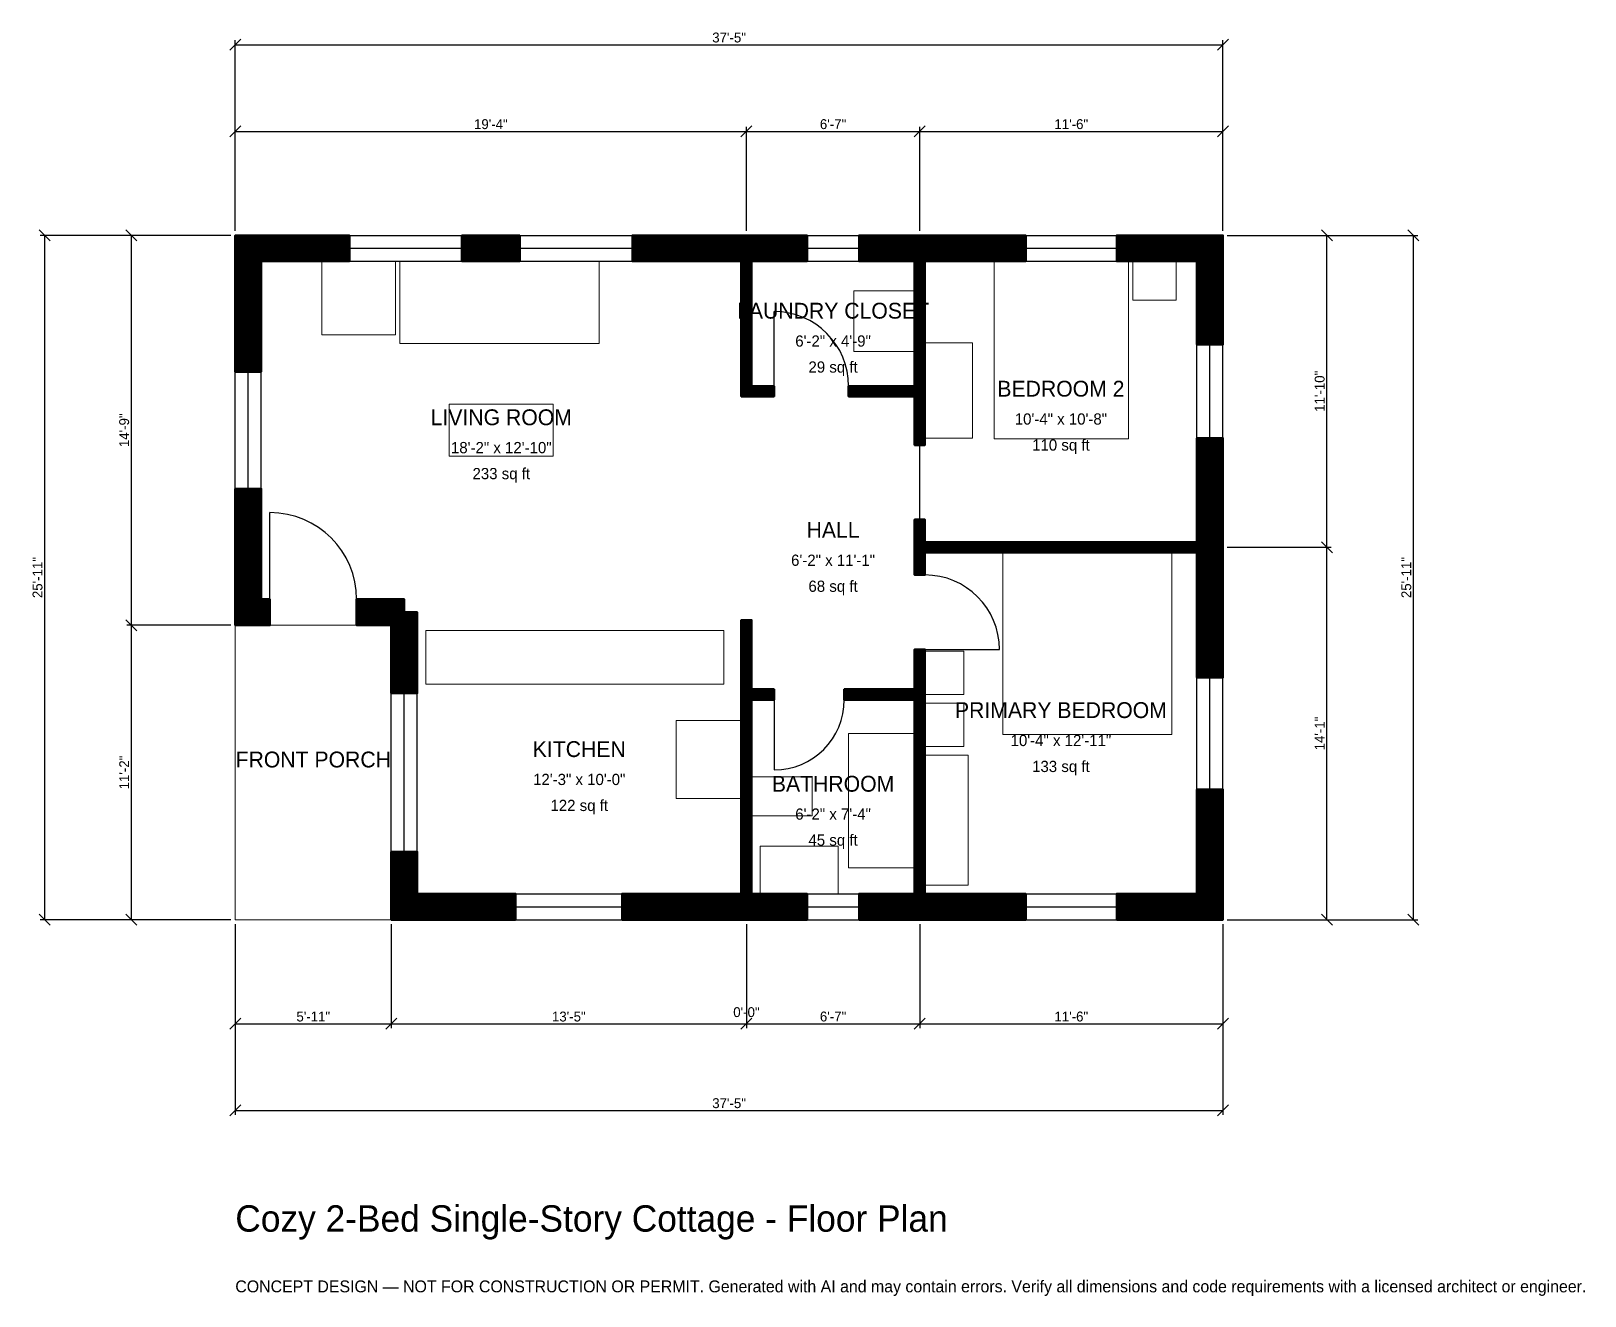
# Model space of a CAD drawing. Header units: inches. Extents: x -93 to 613, y -171 to 404.
import ezdxf
from ezdxf.enums import TextEntityAlignment as Align

# ---------------------------------------------------------------- set-up
doc = ezdxf.new("R2010")
doc.units = ezdxf.units.IN
doc.header["$MEASUREMENT"] = 0
doc.linetypes.add('DASHED', pattern=[0.6, 0.5, -0.1])
for name, color, linetype, lineweight in [('A-ANNO-DIMS', 1, 'Continuous', 13), ('A-ANNO-TEXT', 7, 'Continuous', 18), ('A-AREA-IDEN', 7, 'Continuous', 18), ('A-DOOR', 2, 'Continuous', 25), ('A-FLOR-FIXT', 9, 'Continuous', 13), ('A-FURN', 9, 'Continuous', 13), ('A-GLAZ', 4, 'Continuous', 25), ('A-SITE-PAVE', 8, 'Continuous', 13), ('A-WALL', 7, 'Continuous', 50), ('A-WALL-PATT', 8, 'Continuous', 13)]:
    doc.layers.add(name, color=color, linetype=linetype, lineweight=lineweight)
doc.dimstyles.new('PLAN', dxfattribs={"dimtxt": 4.5, "dimasz": 3, "dimexe": 2, "dimexo": 2, "dimgap": 1, "dimtad": 1, "dimdec": 0, "dimlunit": 4, "dimtsz": 2.5, "dimcen": 2.5, "dimclrd": 1, "dimclre": 1, "dimazin": 3, "dimtfac": 1, "dimtmove": 0, "dimatfit": 3})

msp = doc.modelspace()

# ---------------------------------------------------------------- hatches: boundary and pattern name
at = {"layer": 'A-WALL-PATT'}
h = msp.add_hatch(dxfattribs=at)
h.set_pattern_fill('ANSI31', color=8, scale=0.8)
h.paths.add_polyline_path([(308.6614, 0), (308.6614, 0), (305.1181, 0), (283.4646, 0), (283.4646, 11.811), (305.1181, 11.811), (308.6614, 11.811), (308.6614, 100), (276.7717, 100), (276.7717, 104.7244), (308.6614, 104.7244), (308.6614, 122.8346), (313.3858, 122.8346), (313.3858, 104.7244), (313.3858, 100), (313.3858, 11.811), (316.9291, 11.811), (359.252, 11.811), (359.252, 0), (316.9291, 0), (313.3858, 0), (313.3858, 0), (308.6614, 0)])
h.paths.add_polyline_path([(238.189, 0), (234.6457, 0), (234.6457, 0), (229.9213, 0), (229.9213, 0), (226.378, 0), (175.7874, 0), (175.7874, 11.811), (226.378, 11.811), (229.9213, 11.811), (229.9213, 100), (229.9213, 104.7244), (229.9213, 136.2205), (234.6457, 136.2205), (234.6457, 104.7244), (244.8819, 104.7244), (244.8819, 100), (234.6457, 100), (234.6457, 11.811), (238.189, 11.811), (259.8425, 11.811), (259.8425, 0), (238.189, 0)])
h.paths.add_polyline_path([(82.6772, 0), (82.6772, 0), (70.8661, 0), (70.8661, 0), (70.8661, 0), (70.8661, 11.811), (70.8661, 11.811), (70.8661, 30.9055), (82.6772, 30.9055), (82.6772, 11.811), (127.3622, 11.811), (127.3622, 0), (82.6772, 0)])
h.paths.add_polyline_path([(70.8661, 133.8583), (55.1181, 133.8583), (55.1181, 145.6693), (76.7717, 145.6693), (76.7717, 139.7638), (82.6772, 139.7638), (82.6772, 102.9528), (70.8661, 102.9528), (70.8661, 133.8583)])
h.paths.add_polyline_path([(11.811, 133.8583), (11.811, 133.8582), (0, 133.8582), (0, 133.8583), (0, 133.8583), (0, 145.6693), (0, 145.6693), (0, 195.8661), (11.811, 195.8661), (11.811, 145.6693), (15.748, 145.6693), (15.748, 133.8583), (11.811, 133.8583)])
h.paths.add_polyline_path([(0, 299.2126), (0, 299.2126), (0, 311.0236), (0, 311.0236), (0, 311.0237), (11.811, 311.0237), (11.811, 311.0236), (51.8373, 311.0236), (51.8373, 299.2126), (11.811, 299.2126), (11.811, 249.0157), (0, 249.0157), (0, 299.2126)])
h.paths.add_polyline_path([(129.2651, 311.0236), (129.2651, 299.2126), (103.0184, 299.2126), (103.0184, 311.0236), (129.2651, 311.0236)])
h.paths.add_polyline_path([(229.9213, 311.0236), (229.9213, 311.0237), (234.6457, 311.0237), (234.6457, 311.0236), (238.189, 311.0236), (238.189, 311.0236), (259.8425, 311.0236), (259.8425, 299.2126), (234.6457, 299.2126), (234.6457, 242.5197), (244.8819, 242.5197), (244.8819, 237.7953), (234.6457, 237.7953), (229.9213, 237.7953), (229.9213, 242.5197), (229.9213, 299.2126), (226.378, 299.2126), (226.378, 299.2126), (180.4462, 299.2126), (180.4462, 311.0236), (229.9213, 311.0236)])
h.paths.add_polyline_path([(305.1181, 311.0236), (305.1181, 311.0236), (308.6614, 311.0236), (308.6614, 311.0237), (313.3858, 311.0237), (313.3858, 311.0236), (359.252, 311.0236), (359.252, 299.2126), (316.9291, 299.2126), (316.9291, 299.2126), (313.3858, 299.2126), (313.3858, 242.5197), (313.3858, 237.7953), (313.3858, 215.748), (308.6614, 215.748), (308.6614, 237.7953), (278.7402, 237.7953), (278.7402, 242.5197), (308.6614, 242.5197), (308.6614, 299.2126), (283.4646, 299.2126), (283.4646, 311.0236), (305.1181, 311.0236)])
h.paths.add_polyline_path([(437.0079, 311.0236), (437.0079, 311.0237), (448.8189, 311.0237), (448.8189, 311.0236), (448.8189, 311.0236), (448.8189, 299.2126), (448.8189, 299.2126), (448.8189, 261.4173), (437.0079, 261.4173), (437.0079, 299.2126), (400.5906, 299.2126), (400.5906, 311.0236), (437.0079, 311.0236)])
h.paths.add_polyline_path([(448.8189, 175.1969), (448.8189, 171.6535), (448.8189, 171.6535), (448.8189, 166.9291), (448.8189, 166.9291), (448.8189, 163.3858), (448.8189, 110.0394), (437.0079, 110.0394), (437.0079, 163.3858), (437.0079, 166.9291), (313.3858, 166.9291), (313.3858, 156.6929), (308.6614, 156.6929), (308.6614, 166.9291), (308.6614, 171.6535), (308.6614, 181.8898), (313.3858, 181.8898), (313.3858, 171.6535), (437.0079, 171.6535), (437.0079, 175.1969), (437.0079, 218.8976), (448.8189, 218.8976), (448.8189, 175.1969)])
h.paths.add_polyline_path([(448.8189, 11.811), (448.8189, 11.811), (448.8189, 0), (448.8189, 0), (448.8189, 0), (437.0079, 0), (437.0079, 0), (400.5906, 0), (400.5906, 11.811), (437.0079, 11.811), (437.0079, 59.252), (448.8189, 59.252), (448.8189, 11.811)])

# ---------------------------------------------------------------- linework, layer by layer
at = {"layer": 'A-DOOR'}
for p, q in [((244.8819, 242.5197), (244.8819, 276.378)), ((311.0236, 181.8898), (311.0236, 215.748)), ((15.748, 145.6693), (15.748, 185.0394)), ((313.3858, 122.8346), (347.2441, 122.8346)), ((244.8819, 100), (244.8819, 68.1102))]:
    msp.add_line(p, q, dxfattribs=at)
for centre, radius, start, end in [((244.8819, 242.5197), 33.8583, 0, 90), ((15.748, 145.6693), 39.3701, 0, 90), ((313.3858, 122.8346), 33.8583, 0, 90), ((244.8819, 100), 31.8898, 270, 360)]:
    msp.add_arc(centre, radius, start, end, dxfattribs=at)
at = {"layer": 'A-FLOR-FIXT'}
for points in [[(86.6142, 107.0866), (222.0472, 107.0866), (222.0472, 131.4961), (86.6142, 131.4961)], [(278.7402, 23.622), (308.6614, 23.622), (308.6614, 84.6457), (278.7402, 84.6457)], [(234.6457, 47.2441), (262.2047, 47.2441), (262.2047, 64.9606), (234.6457, 64.9606)], [(238.5827, 11.811), (274.0157, 11.811), (274.0157, 33.4646), (238.5827, 33.4646)]]:
    msp.add_lwpolyline(points, close=True, dxfattribs=at)
at = {"layer": 'A-FURN'}
for points in [[(39.3701, 265.748), (72.8346, 265.748), (72.8346, 299.2126), (39.3701, 299.2126)], [(74.8031, 261.811), (165.3543, 261.811), (165.3543, 299.2126), (74.8031, 299.2126)], [(344.8819, 218.5039), (405.9055, 218.5039), (405.9055, 299.2126), (344.8819, 299.2126)], [(407.874, 281.4961), (427.5591, 281.4961), (427.5591, 299.2126), (407.874, 299.2126)], [(281.1024, 258.2677), (308.6614, 258.2677), (308.6614, 285.8268), (281.1024, 285.8268)], [(313.3858, 218.8976), (335.0394, 218.8976), (335.0394, 262.2047), (313.3858, 262.2047)], [(97.2441, 210.6299), (144.4882, 210.6299), (144.4882, 234.252), (97.2441, 234.252)], [(348.8189, 84.252), (425.5906, 84.252), (425.5906, 166.9291), (348.8189, 166.9291)], [(313.3858, 102.3622), (331.1024, 102.3622), (331.1024, 122.0472), (313.3858, 122.0472)], [(313.3858, 78.7402), (331.1024, 78.7402), (331.1024, 98.4252), (313.3858, 98.4252)], [(200.3937, 55.1181), (229.9213, 55.1181), (229.9213, 90.5512), (200.3937, 90.5512)], [(313.3858, 15.748), (333.0709, 15.748), (333.0709, 74.8031), (313.3858, 74.8031)]]:
    msp.add_lwpolyline(points, close=True, dxfattribs=at)
at = {"layer": 'A-GLAZ'}
for p, q in [((51.8373, 311.0236), (103.0184, 311.0236)), ((129.2651, 311.0236), (180.4462, 311.0236)), ((259.8425, 311.0236), (283.4646, 311.0236)), ((359.252, 311.0236), (400.5906, 311.0236)), ((51.8373, 305.1181), (103.0184, 305.1181)), ((129.2651, 305.1181), (180.4462, 305.1181)), ((259.8425, 305.1181), (283.4646, 305.1181)), ((359.252, 305.1181), (400.5906, 305.1181)), ((51.8373, 299.2126), (103.0184, 299.2126)), ((129.2651, 299.2126), (180.4462, 299.2126)), ((259.8425, 299.2126), (283.4646, 299.2126)), ((359.252, 299.2126), (400.5906, 299.2126)), ((437.0079, 218.8976), (437.0079, 261.4173)), ((442.9134, 218.8976), (442.9134, 261.4173)), ((448.8189, 218.8976), (448.8189, 261.4173)), ((0, 195.8661), (0, 249.0157)), ((5.9055, 195.8661), (5.9055, 249.0157)), ((11.811, 195.8661), (11.811, 249.0157)), ((437.0079, 59.252), (437.0079, 110.0394)), ((442.9134, 59.252), (442.9134, 110.0394)), ((448.8189, 59.252), (448.8189, 110.0394)), ((70.8661, 30.9055), (70.8661, 102.9528)), ((76.7717, 30.9055), (76.7717, 102.9528)), ((82.6772, 30.9055), (82.6772, 102.9528)), ((127.3622, 11.811), (175.7874, 11.811)), ((259.8425, 11.811), (283.4646, 11.811)), ((359.252, 11.811), (400.5906, 11.811)), ((127.3622, 5.9055), (175.7874, 5.9055)), ((127.3622, 0), (175.7874, 0)), ((259.8425, 5.9055), (283.4646, 5.9055)), ((259.8425, 0), (283.4646, 0)), ((359.252, 5.9055), (400.5906, 5.9055)), ((359.252, 0), (400.5906, 0))]:
    msp.add_line(p, q, dxfattribs=at)
at = {"layer": 'A-SITE-PAVE', "linetype": 'DASHED'}
msp.add_lwpolyline([(0, 0), (70.8661, 0), (70.8661, 133.8583), (0, 133.8583)], close=True, dxfattribs=at)
at = {"layer": 'A-WALL'}
for points in [[(0, 299.2126), (0, 299.2126), (0, 311.0236), (0, 311.0236), (0, 311.0237), (11.811, 311.0237), (11.811, 311.0236), (51.8373, 311.0236), (51.8373, 299.2126), (11.811, 299.2126), (11.811, 249.0157), (0, 249.0157), (0, 299.2126)], [(129.2651, 311.0236), (129.2651, 299.2126), (103.0184, 299.2126), (103.0184, 311.0236), (129.2651, 311.0236)], [(229.9213, 311.0236), (229.9213, 311.0237), (234.6457, 311.0237), (234.6457, 311.0236), (238.189, 311.0236), (238.189, 311.0236), (259.8425, 311.0236), (259.8425, 299.2126), (234.6457, 299.2126), (234.6457, 242.5197), (244.8819, 242.5197), (244.8819, 237.7953), (234.6457, 237.7953), (229.9213, 237.7953), (229.9213, 242.5197), (229.9213, 299.2126), (226.378, 299.2126), (226.378, 299.2126), (180.4462, 299.2126), (180.4462, 311.0236), (229.9213, 311.0236)], [(305.1181, 311.0236), (305.1181, 311.0236), (308.6614, 311.0236), (308.6614, 311.0237), (313.3858, 311.0237), (313.3858, 311.0236), (359.252, 311.0236), (359.252, 299.2126), (316.9291, 299.2126), (316.9291, 299.2126), (313.3858, 299.2126), (313.3858, 242.5197), (313.3858, 237.7953), (313.3858, 215.748), (308.6614, 215.748), (308.6614, 237.7953), (278.7402, 237.7953), (278.7402, 242.5197), (308.6614, 242.5197), (308.6614, 299.2126), (283.4646, 299.2126), (283.4646, 311.0236), (305.1181, 311.0236)], [(437.0079, 311.0236), (437.0079, 311.0237), (448.8189, 311.0237), (448.8189, 311.0236), (448.8189, 311.0236), (448.8189, 299.2126), (448.8189, 299.2126), (448.8189, 261.4173), (437.0079, 261.4173), (437.0079, 299.2126), (400.5906, 299.2126), (400.5906, 311.0236), (437.0079, 311.0236)], [(448.8189, 175.1969), (448.8189, 171.6535), (448.8189, 171.6535), (448.8189, 166.9291), (448.8189, 166.9291), (448.8189, 163.3858), (448.8189, 110.0394), (437.0079, 110.0394), (437.0079, 163.3858), (437.0079, 166.9291), (313.3858, 166.9291), (313.3858, 156.6929), (308.6614, 156.6929), (308.6614, 166.9291), (308.6614, 171.6535), (308.6614, 181.8898), (313.3858, 181.8898), (313.3858, 171.6535), (437.0079, 171.6535), (437.0079, 175.1969), (437.0079, 218.8976), (448.8189, 218.8976), (448.8189, 175.1969)], [(11.811, 133.8583), (11.811, 133.8582), (0, 133.8582), (0, 133.8583), (0, 133.8583), (0, 145.6693), (0, 145.6693), (0, 195.8661), (11.811, 195.8661), (11.811, 145.6693), (15.748, 145.6693), (15.748, 133.8583), (11.811, 133.8583)], [(70.8661, 133.8583), (55.1181, 133.8583), (55.1181, 145.6693), (76.7717, 145.6693), (76.7717, 139.7638), (82.6772, 139.7638), (82.6772, 102.9528), (70.8661, 102.9528), (70.8661, 133.8583)], [(238.189, 0), (234.6457, 0), (234.6457, 0), (229.9213, 0), (229.9213, 0), (226.378, 0), (175.7874, 0), (175.7874, 11.811), (226.378, 11.811), (229.9213, 11.811), (229.9213, 100), (229.9213, 104.7244), (229.9213, 136.2205), (234.6457, 136.2205), (234.6457, 104.7244), (244.8819, 104.7244), (244.8819, 100), (234.6457, 100), (234.6457, 11.811), (238.189, 11.811), (259.8425, 11.811), (259.8425, 0), (238.189, 0)], [(308.6614, 0), (308.6614, 0), (305.1181, 0), (283.4646, 0), (283.4646, 11.811), (305.1181, 11.811), (308.6614, 11.811), (308.6614, 100), (276.7717, 100), (276.7717, 104.7244), (308.6614, 104.7244), (308.6614, 122.8346), (313.3858, 122.8346), (313.3858, 104.7244), (313.3858, 100), (313.3858, 11.811), (316.9291, 11.811), (359.252, 11.811), (359.252, 0), (316.9291, 0), (313.3858, 0), (313.3858, 0), (308.6614, 0)], [(448.8189, 11.811), (448.8189, 11.811), (448.8189, 0), (448.8189, 0), (448.8189, 0), (437.0079, 0), (437.0079, 0), (400.5906, 0), (400.5906, 11.811), (437.0079, 11.811), (437.0079, 59.252), (448.8189, 59.252), (448.8189, 11.811)], [(82.6772, 0), (82.6772, 0), (70.8661, 0), (70.8661, 0), (70.8661, 0), (70.8661, 11.811), (70.8661, 11.811), (70.8661, 30.9055), (82.6772, 30.9055), (82.6772, 11.811), (127.3622, 11.811), (127.3622, 0), (82.6772, 0)]]:
    msp.add_lwpolyline(points, close=True, dxfattribs=at)

# ---------------------------------------------------------------- texts
at = {"layer": 'A-ANNO-TEXT'}
for s, height, p in [('Cozy 2-Bed Single-Story Cottage - Floor Plan', 12, (0, -141.7323)), ('CONCEPT DESIGN — NOT FOR CONSTRUCTION OR PERMIT. Generated with AI and may contain errors. Verify all dimensions and code requirements with a licensed architect or engineer.', 5.4, (0, -169.2913))]:
    msp.add_text(s, height=height, dxfattribs=at).set_placement(p)
at = {"layer": 'A-AREA-IDEN'}
for s, height, p in [('LAUNDRY CLOSET', 7.2, (271.6535, 276.7717)), ('6\'-2" x 4\'-9"', 5.1, (271.6535, 262.9921)), ('29 sq ft', 5.1, (271.6535, 251.1811)), ('BEDROOM 2', 7.2, (375.1969, 241.3386)), ('LIVING ROOM', 7.2, (120.8661, 228.3465)), ('10\'-4" x 10\'-8"', 5.1, (375.1969, 227.5591)), ('18\'-2" x 12\'-10"', 5.1, (120.8661, 214.5669)), ('110 sq ft', 5.1, (375.1969, 215.748)), ('233 sq ft', 5.1, (120.8661, 202.7559)), ('HALL', 7.2, (271.6535, 177.1654)), ('6\'-2" x 11\'-1"', 5.1, (271.6535, 163.3858)), ('68 sq ft', 5.1, (271.6535, 151.5748)), ('PRIMARY BEDROOM', 7.2, (375.1969, 95.2756)), ('KITCHEN', 7.2, (156.2992, 77.5591)), ('10\'-4" x 12\'-11"', 5.1, (375.1969, 81.4961)), ('FRONT PORCH', 7.2, (35.4331, 72.8346)), ('133 sq ft', 5.1, (375.1969, 69.685)), ('12\'-3" x 10\'-0"', 5.1, (156.2992, 63.7795)), ('BATHROOM', 7.2, (271.6535, 61.811)), ('122 sq ft', 5.1, (156.2992, 51.9685)), ('6\'-2" x 7\'-4"', 5.1, (271.6535, 48.0315)), ('45 sq ft', 5.1, (271.6535, 36.2205))]:
    msp.add_text(s, height=height, dxfattribs=at).set_placement(p, align=Align.MIDDLE_CENTER)

# ---------------------------------------------------------------- dimensions: what is measured, and where the dimension line sits
at = {"layer": 'A-ANNO-DIMS'}
for base, p1, p2, text in [((0, 397.6378), (0, 311.0236), (448.8189, 311.0236), '37\'-5"'), ((0, 358.2677), (0, 311.0236), (232.2835, 311.0236), '19\'-4"'), ((232.2835, 358.2677), (232.2835, 311.0236), (311.0236, 311.0236), '6\'-7"'), ((311.0236, 358.2677), (311.0236, 311.0236), (448.8189, 311.0236), '11\'-6"'), ((0, -47.2441), (0, 0), (70.8661, 0), '5\'-11"'), ((0, -86.6142), (0, 0), (448.8189, 0), '37\'-5"'), ((70.8661, -47.2441), (70.8661, 0), (232.2835, 0), '13\'-5"'), ((232.2835, -47.2441), (232.2835, 0), (232.2835, 0), '0\'-0"'), ((232.2835, -47.2441), (232.2835, 0), (311.0236, 0), '6\'-7"'), ((311.0236, -47.2441), (311.0236, 0), (448.8189, 0), '11\'-6"')]:
    msp.add_linear_dim(base=base, p1=p1, p2=p2, text=text, dimstyle='PLAN', dxfattribs=at).render()
for base, p1, p2, text in [((-86.6142, 0), (0, 0), (0, 311.0236), '25\'-11"'), ((-47.2441, 133.8583), (0, 133.8583), (0, 311.0236), '14\'-9"'), ((496.063, 169.2913), (448.8189, 169.2913), (448.8189, 311.0236), '11\'-10"'), ((535.4331, 0), (448.8189, 0), (448.8189, 311.0236), '25\'-11"'), ((496.063, 0), (448.8189, 0), (448.8189, 169.2913), '14\'-1"'), ((-47.2441, 0), (0, 0), (0, 133.8583), '11\'-2"')]:
    msp.add_linear_dim(base=base, p1=p1, p2=p2, angle=90, text=text, dimstyle='PLAN', dxfattribs=at).render()

doc.saveas('drawing.dxf')
